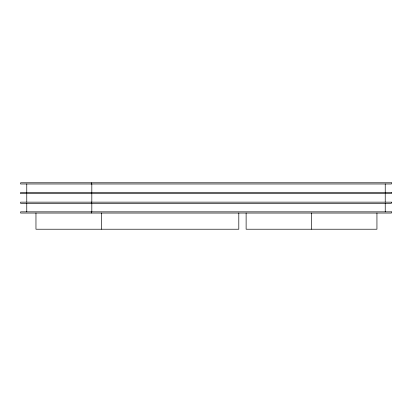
<?xml version="1.0" encoding="UTF-8"?>
<svg xmlns="http://www.w3.org/2000/svg" width="412" height="412" viewBox="0 0 412 412"><rect width="100%" height="100%" fill="white"/><g stroke="black" fill="none" stroke-linecap="round" stroke-linejoin="round"><path stroke-width="0.62" d="M385.23 183.979L385.23 192.466M385.23 193.671L385.23 202.153M385.23 203.358L385.23 211.845M376.939 213.05L376.939 229.221L246.118 229.221L246.118 213.05M311.487 213.05L311.487 229.221M238.805 213.05L238.805 229.221L35.962 229.221L35.962 213.05M101.331 213.05L101.331 229.221M91.819 183.979L91.819 192.466M91.819 193.671L91.819 202.153M91.819 203.358L91.819 211.845M91.624 182.779L91.624 183.979M91.624 192.466L91.624 193.671M91.624 202.153L91.624 203.358M91.624 211.845L91.624 213.05M26.77 183.979L26.77 192.466M26.77 193.671L26.77 202.153M26.77 203.358L26.77 211.845M391.4 182.779L20.6 182.779L20.6 183.979L391.4 183.979L391.4 182.779M391.4 192.466L20.6 192.466L20.6 193.671L391.4 193.671L391.4 192.466M391.4 202.153L20.6 202.153L20.6 203.358L391.4 203.358L391.4 202.153M391.4 211.845L20.6 211.845L20.6 213.05L391.4 213.05L391.4 211.845"/></g></svg>
